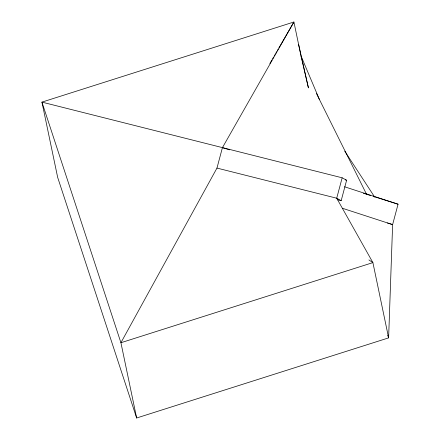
<?xml version="1.0" encoding="UTF-8"?>
<svg xmlns="http://www.w3.org/2000/svg" width="440" height="440" viewBox="0 0 440 440"><rect width="100%" height="100%" fill="white"/><g stroke="black" fill="none" stroke-linecap="round" stroke-linejoin="round"><path stroke-width="0.66" d="M136.648 418L120.923 342.727L216.97 168.08L222.415 147.67L293.915 22L41.938 102.118L57.668 177.392L136.648 418L388.625 337.882L392.618 224.609L398.063 204.193L344.526 186.764M368.918 259.941L372.9 262.609L120.923 342.727L41.938 102.118L342.155 177.804L336.71 198.215L372.9 262.609L388.625 337.882L387.767 335.275M337.2 199.656L341.176 200.656L346.621 180.24L342.155 177.804M269.88 63.487L271.942 59.934M272.624 58.746L273.658 56.969M274.346 55.781L275.028 54.599M275.715 53.411L276.749 51.634M277.431 50.446L278.119 49.264M278.806 48.076L293.915 22L301.356 57.623M345.296 179.911L346.621 180.24M216.97 168.08L336.71 198.215L341.176 200.656M222.415 147.67L229.603 149.831M363.391 193.254L370.584 195.525M373.202 196.35L398.063 204.193M387.382 222.959L392.618 224.609L342.342 208.241M344.773 151.19L374.677 197.076M316.465 93.544L366.482 194.145M301.257 56.502L319.363 99.368M301.147 56.54L308.429 87.918L298.634 44.583"/></g></svg>
